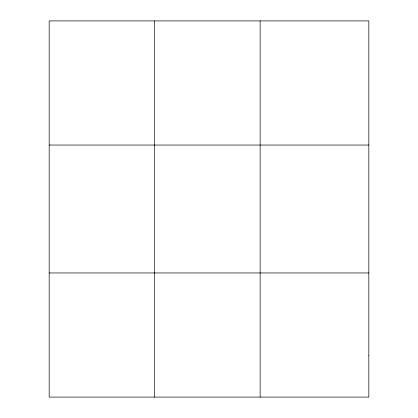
<?xml version="1.0" encoding="UTF-8"?>
<svg xmlns="http://www.w3.org/2000/svg" width="418" height="418" viewBox="0 0 418 418"><rect width="100%" height="100%" fill="white"/><g stroke="black" fill="none" stroke-linecap="round" stroke-linejoin="round"><path stroke-width="0.63" d="M154.66 20.9L154.66 397.1M260.142 20.9L260.142 397.1M49.172 145.046L368.828 145.046M49.172 272.954L368.828 272.954M368.828 355.718L368.828 397.1L49.172 397.1L49.172 20.9L368.828 20.9L368.828 355.718"/></g></svg>
